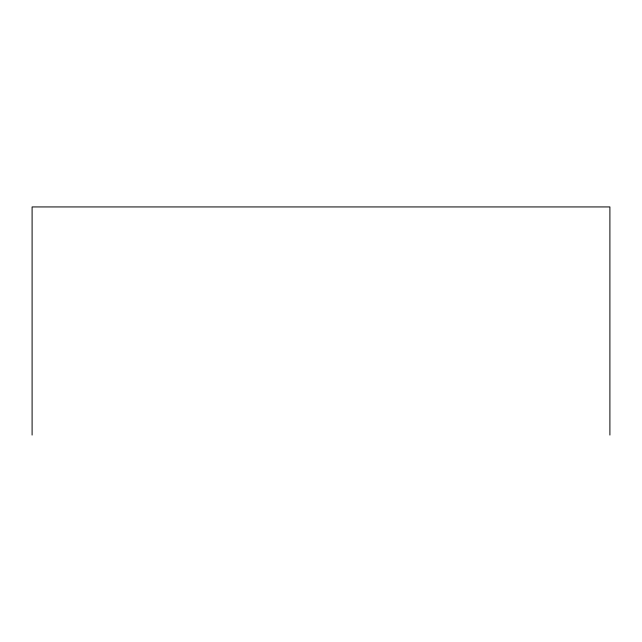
<?xml version="1.0" encoding="UTF-8"?>
<svg xmlns="http://www.w3.org/2000/svg" width="642" height="642" viewBox="0 0 642 642"><rect width="100%" height="100%" fill="white"/><g stroke="black" fill="none" stroke-linecap="round" stroke-linejoin="round"><path stroke-width="0.96" d="M609.9 435.067L609.9 206.933L32.1 206.933L32.1 435.067"/></g></svg>
